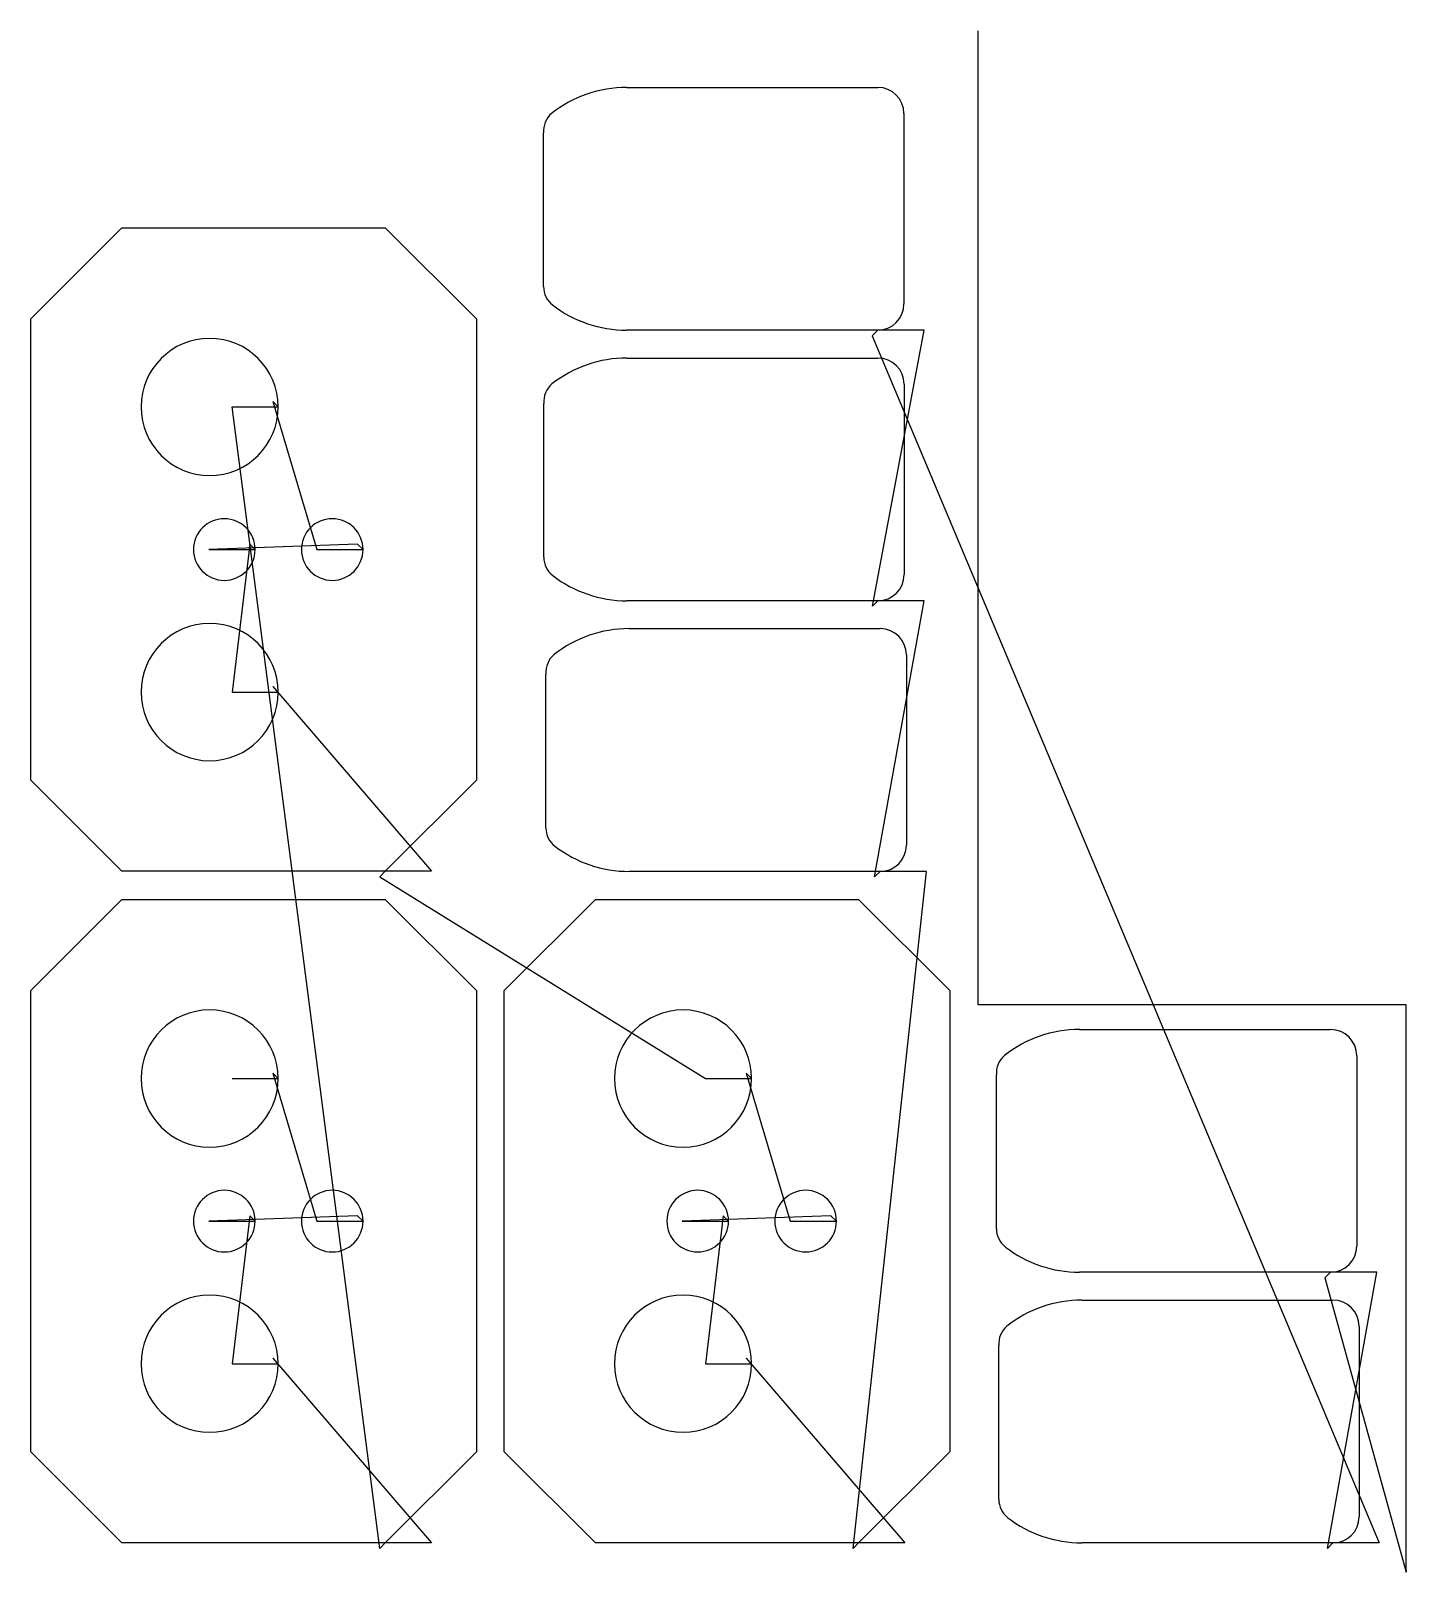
# Model space of a CAD drawing. Header units: metres. Extents: x 19 to 911, y 0 to 1000.
import ezdxf

# ---------------------------------------------------------------- set-up
doc = ezdxf.new("R2010")
doc.units = ezdxf.units.M

msp = doc.modelspace()

# ---------------------------------------------------------------- linework, layer by layer
at = {"layer": 'TOOL_0'}
for p, q in [((633.538, 999.004), (633.538, 1000.004)), ((633.538, 368.089), (633.538, 999.004)), ((405.501, 963.306), (568.398, 963.306)), ((585.398, 946.306), (585.398, 822.806)), ((351.598, 834.051), (351.598, 933.801)), ((19.001, 813.107), (78.119, 872.225)), ((78.119, 872.225), (248.882, 872.225)), ((248.882, 872.225), (308, 813.107)), ((19.001, 513.844), (19.001, 813.107)), ((308, 813.107), (308, 513.844)), ((568.398, 805.806), (405.498, 805.806)), ((568.398, 805.806), (564.742, 802.216)), ((564.742, 802.216), (893.699, 19.005)), ((564.883, 626.635), (598.396, 805.806)), ((598.396, 805.806), (568.398, 805.806)), ((405.642, 787.725), (568.539, 787.725)), ((585.539, 770.725), (585.539, 647.225)), ((245.346, 15.465), (149.5, 755.972)), ((149.5, 755.972), (179.5, 755.972)), ((179.5, 755.972), (175.964, 759.508)), ((175.964, 759.508), (204.5, 663.473)), ((351.739, 658.47), (351.739, 758.22)), ((230.964, 667.009), (134.5, 663.474)), ((134.5, 663.474), (164.5, 663.474)), ((160.964, 667.01), (149.5, 570.975)), ((164.5, 663.474), (160.964, 667.01)), ((204.5, 663.473), (234.5, 663.473)), ((234.5, 663.473), (230.964, 667.009)), ((568.539, 630.225), (405.639, 630.225)), ((568.539, 630.225), (564.883, 626.635)), ((566.293, 451.054), (598.537, 630.225)), ((598.537, 630.225), (568.539, 630.225)), ((407.052, 612.144), (569.949, 612.144)), ((586.949, 595.144), (586.949, 471.644)), ((353.149, 482.889), (353.149, 582.639)), ((149.5, 570.975), (179.5, 570.975)), ((179.5, 570.975), (175.964, 574.511)), ((175.964, 574.511), (278.882, 454.726)), ((78.119, 454.726), (19.001, 513.844)), ((308, 513.844), (248.882, 454.726)), ((248.882, 454.726), (78.119, 454.726)), ((248.882, 454.726), (245.346, 451.19)), ((245.346, 451.19), (456.597, 320.255)), ((278.882, 454.726), (248.882, 454.726)), ((569.949, 454.644), (407.049, 454.644)), ((552.439, 15.469), (599.947, 454.644)), ((569.949, 454.644), (566.293, 451.054)), ((599.947, 454.644), (569.949, 454.644)), ((19.001, 377.382), (78.119, 436.5)), ((78.119, 436.5), (248.882, 436.5)), ((248.882, 436.5), (308, 377.382)), ((326.094, 377.386), (385.212, 436.504)), ((385.212, 436.504), (555.975, 436.504)), ((555.975, 436.504), (615.093, 377.386)), ((19.001, 78.119), (19.001, 377.382)), ((308, 377.382), (308, 78.119)), ((326.094, 78.123), (326.094, 377.386)), ((615.093, 377.386), (615.093, 78.123)), ((911.172, 368.089), (633.538, 368.089)), ((911.172, 1.004), (911.172, 368.089)), ((699.253, 352.097), (862.15, 352.097)), ((879.15, 335.097), (879.15, 211.597)), ((149.5, 320.251), (179.5, 320.251)), ((179.5, 320.251), (175.964, 323.787)), ((175.964, 323.787), (204.5, 227.751)), ((456.597, 320.255), (486.597, 320.255)), ((486.597, 320.255), (483.061, 323.791)), ((483.061, 323.791), (511.596, 227.755)), ((645.35, 222.842), (645.35, 322.592)), ((230.964, 231.287), (134.5, 227.751)), ((160.964, 231.287), (149.5, 135.251)), ((164.5, 227.751), (160.964, 231.287)), ((234.5, 227.751), (230.964, 231.287)), ((538.06, 231.291), (441.595, 227.755)), ((468.059, 231.291), (456.594, 135.255)), ((471.595, 227.755), (468.059, 231.291)), ((541.596, 227.755), (538.06, 231.291)), ((134.5, 227.751), (164.5, 227.751)), ((204.5, 227.751), (234.5, 227.751)), ((441.595, 227.755), (471.595, 227.755)), ((511.596, 227.755), (541.596, 227.755)), ((862.15, 194.597), (699.25, 194.597)), ((862.15, 194.597), (858.494, 191.007)), ((858.494, 191.007), (911.172, 0.004)), ((860.045, 15.415), (892.148, 194.597)), ((892.148, 194.597), (862.15, 194.597)), ((700.804, 176.505), (863.701, 176.505)), ((880.701, 159.505), (880.701, 36.005)), ((646.901, 47.25), (646.901, 147)), ((149.5, 135.251), (179.5, 135.251)), ((179.5, 135.251), (175.964, 138.787)), ((175.964, 138.787), (278.882, 19.001)), ((456.594, 135.255), (486.594, 135.255)), ((486.594, 135.255), (483.058, 138.791)), ((483.058, 138.791), (585.975, 19.005)), ((78.119, 19.001), (19.001, 78.119)), ((308, 78.119), (248.882, 19.001)), ((385.212, 19.005), (326.094, 78.123)), ((615.093, 78.123), (555.975, 19.005)), ((248.882, 19.001), (78.119, 19.001)), ((248.882, 19.001), (245.346, 15.465)), ((278.882, 19.001), (248.882, 19.001)), ((555.975, 19.005), (385.212, 19.005)), ((555.975, 19.005), (552.439, 15.469)), ((585.975, 19.005), (555.975, 19.005)), ((863.701, 19.005), (700.801, 19.005)), ((863.701, 19.005), (860.045, 15.415)), ((893.699, 19.005), (863.701, 19.005)), ((911.172, 0.004), (911.172, 1.004)), ((911.172, 1.004), (911.172, 0.004)), ((911.172, 0.004), (911.172, 1.004))]:
    msp.add_line(p, q, dxfattribs=at)
for centre, radius, start, end in [((405.501, 884.62), 78.686, 90, 128.188554), ((568.398, 946.306), 17, 0, 90), ((366.793, 934.919), 15.236, 130.722845, 184.20806), ((366.598, 834.051), 15, 180, 232.396708), ((405.498, 884.556), 78.75, 232.395964, 270), ((568.398, 822.806), 17, 270, 0), ((135, 755.972), 44.5, 0, 180), ((405.642, 709.039), 78.686, 90, 128.188554), ((568.539, 770.725), 17, 0, 90), ((366.934, 759.338), 15.236, 130.722845, 184.20806), ((135, 755.972), 44.5, 180, 0), ((144.5, 663.474), 20, 0, 180), ((214.5, 663.473), 20, 0, 180), ((144.5, 663.474), 20, 180, 0), ((214.5, 663.473), 20, 180, 0), ((366.739, 658.47), 15, 180, 232.396708), ((405.639, 708.975), 78.75, 232.395964, 270), ((568.539, 647.225), 17, 270, 0), ((135, 570.975), 44.5, 0, 180), ((407.052, 533.458), 78.686, 90, 128.188554), ((569.949, 595.144), 17, 0, 90), ((368.344, 583.757), 15.236, 130.722845, 184.20806), ((135, 570.975), 44.5, 180, 0), ((368.149, 482.889), 15, 180, 232.396708), ((407.049, 533.394), 78.75, 232.395964, 270), ((569.949, 471.644), 17, 270, 0), ((135, 320.251), 44.5, 0, 180), ((442.097, 320.255), 44.5, 0, 180), ((699.253, 273.411), 78.686, 90, 128.188554), ((862.15, 335.097), 17, 0, 90), ((660.545, 323.71), 15.236, 130.722845, 184.20806), ((135, 320.251), 44.5, 180, 0), ((442.097, 320.255), 44.5, 180, 0), ((144.5, 227.751), 20, 0, 180), ((214.5, 227.751), 20, 0, 180), ((451.595, 227.755), 20, 0, 180), ((521.596, 227.755), 20, 0, 180), ((144.5, 227.751), 20, 180, 0), ((214.5, 227.751), 20, 180, 0), ((451.595, 227.755), 20, 180, 0), ((521.596, 227.755), 20, 180, 0), ((660.35, 222.842), 15, 180, 232.396708), ((699.25, 273.347), 78.75, 232.395964, 270), ((862.15, 211.597), 17, 270, 0), ((135, 135.251), 44.5, 0, 180), ((442.094, 135.255), 44.5, 0, 180), ((700.804, 97.819), 78.686, 90, 128.188554), ((863.701, 159.505), 17, 0, 90), ((662.096, 148.118), 15.236, 130.722845, 184.20806), ((135, 135.251), 44.5, 180, 0), ((442.094, 135.255), 44.5, 180, 0), ((661.901, 47.25), 15, 180, 232.396708), ((700.801, 97.755), 78.75, 232.395964, 270), ((863.701, 36.005), 17, 270, 0)]:
    msp.add_arc(centre, radius, start, end, dxfattribs=at)

doc.saveas('drawing.dxf')
